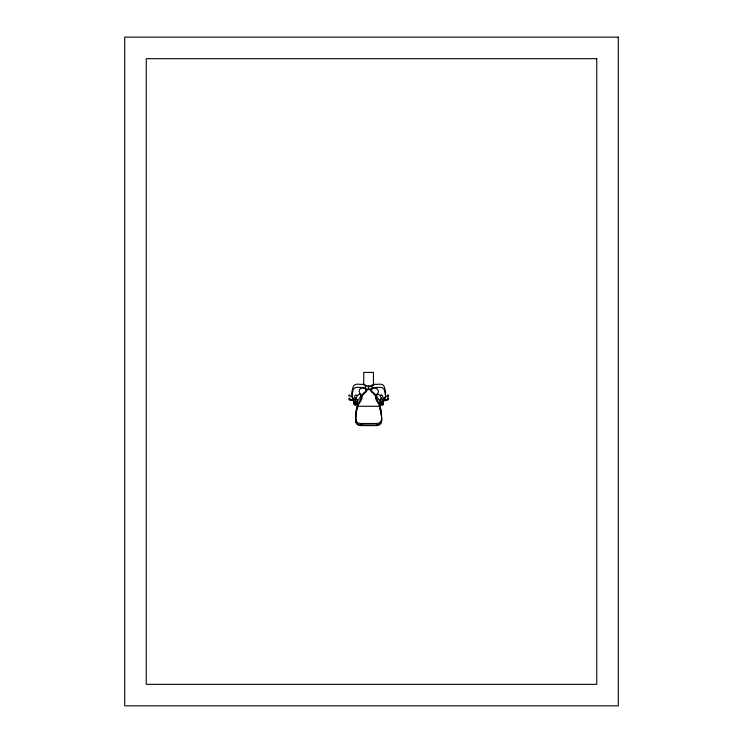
<?xml version="1.0" encoding="UTF-8"?>
<svg xmlns="http://www.w3.org/2000/svg" width="743" height="743" viewBox="0 0 743 743"><rect width="100%" height="100%" fill="white"/><g stroke="black" fill="none" stroke-linecap="round" stroke-linejoin="round"><path stroke-width="1.11" d="M357.411 407.786L357.467 401.071A8.684 4.049 -0.1 0 0 357.104 399.483A18.092 8.442 -0.1 0 0 356.036 398.452L355.943 398.369A7.69 3.585 -0.1 0 1 355.544 397.83M358.377 406.774L358.488 404.378A78.619 36.667 -0.1 0 0 360.559 401.424A59.013 27.528 -0.1 0 0 361.079 400.514A32.581 15.194 -0.1 0 0 361.934 398.239L362.51 395.276A3.13 1.458 -0.1 0 0 363.29 394.672A20.86 9.733 -0.1 0 1 366.178 391.905L367.358 389.62L370.116 389.573L371.37 391.905A20.86 9.733 -0.1 0 1 374.258 394.663A3.13 1.458 -0.1 0 0 375.048 395.267L375.206 395.332A1.3 0.604 -0.1 0 0 375.67 395.452L375.512 395.898A32.664 15.231 -0.1 0 0 376.283 400.133A59.013 27.528 -0.1 0 0 376.645 400.802A78.619 36.667 -0.1 0 0 379.079 404.359L379.181 406.755M353.157 400.44L353.352 400.644A1.189 0.548 0 0 0 353.557 401.044A1.142 0.529 -0.1 0 0 353.826 401.471A1.375 0.641 -0.1 0 0 354.132 401.87A1.198 0.557 -0.1 0 0 354.467 402.186A1.003 0.464 -0.1 0 0 354.848 402.483A1.068 0.502 -0.1 0 0 355.228 402.762A1.049 0.492 -0.1 0 0 355.544 403.022L355.767 403.189A2.916 1.365 -0.1 0 1 356.064 404.285L355.043 404.406L355.395 401.972M356.956 395.462L355.971 395.072A1.885 0.873 -0.1 0 0 354.745 395.843A13.662 6.371 -0.1 0 1 353.427 399.102L352.786 399.502A1.867 0.873 -0.1 0 1 350.724 399.558L349.99 399.186A2.136 0.994 -0.1 0 1 349.99 398.322L349.359 398.09A1.393 0.65 -0.1 0 0 348.978 398.387A4.95 2.303 -0.1 0 0 348.857 399.232L348.876 399.307A3.446 1.607 -0.1 0 0 350.334 400.319L350.612 400.384A2.926 1.365 -0.1 0 0 353.036 400.403L355.683 398.833A12.77 5.953 -0.1 0 0 356.686 397.152L356.714 397.041A38.45 17.934 -0.1 0 0 356.956 395.499L356.956 395.471M357.104 399.483L357.114 402.622A8.684 4.049 -0.1 0 1 357.476 404.211L357.411 404.443A2.275 1.059 -0.1 0 1 355.702 405.232A1.635 0.762 -0.1 0 1 354.151 404.591A1.356 0.632 -0.1 0 1 354.114 404.368L354.132 401.118M381.456 421.727L381.614 419.08A96.878 85.696 0 0 0 381.317 412.439L381.28 412.012A27.389 24.222 0 0 0 381.01 410.071L380.908 409.588A27.389 24.222 0 0 0 379.933 406.272L357.309 406.291A27.389 24.222 0 0 0 356.343 409.607L356.25 410.09A27.389 24.222 0 0 0 355.981 412.04L355.943 412.458A96.878 85.696 0 0 0 355.656 419.098L355.813 421.755A4.913 4.347 0 0 0 359.296 424.875L376.71 425.015A4.987 4.412 0 0 0 378.596 424.652L380.964 422.776L381.614 420.594A96.878 85.696 0 0 0 381.521 416.897M366.234 390.781C366.123 386.908 358.739 387.419 359.194 391.022A5.247 2.443 -0.1 0 1 359.213 391.273L359.203 391.357A5.526 2.573 -0.1 0 0 359.426 392.109A19.643 9.157 -0.1 0 1 359.649 392.685L360.188 394.143A6.956 3.241 -0.1 0 0 361.135 394.96L361.72 394.988A2.248 1.049 -0.1 0 0 362.38 394.505A21.668 10.105 -0.1 0 1 365.37 391.645L366.345 390.595A6.148 2.87 -0.1 0 0 365.426 388.394L365.417 385.264L363.643 384.456A4.161 1.941 -0.1 0 0 360.253 384.456A4.217 1.969 -0.1 0 0 354.17 385.301A10.337 4.82 -0.1 0 0 353.259 386.834A8.962 4.179 -0.1 0 0 352.739 388.58A1.226 0.567 -0.2 0 0 352.665 388.923L352.591 389.221A2.062 0.966 -0.1 0 0 352.516 389.694A3.371 1.57 -0.1 0 0 352.34 390.316A3.539 1.653 -0.1 0 0 352.154 390.939A3.724 1.737 -0.1 0 0 352.033 391.57A4.69 2.183 -0.1 0 0 351.95 392.378A3.195 1.486 -0.1 0 0 351.95 393.084A2.926 1.365 -0.1 0 0 352.117 393.725A2.935 1.365 -0.1 0 0 352.275 394.338A1.783 0.827 -0.1 0 0 352.433 394.858A1.458 0.678 -0.1 0 0 352.544 395.267M357.429 401.248L357.587 401.062A77.718 36.249 -0.1 0 0 359.64 398.137A57.982 27.045 -0.1 0 0 360.151 397.245A31.698 14.786 -0.1 0 0 360.977 395.035M380.397 395.471L379.552 395.443A2.693 1.254 -0.1 0 1 379.367 394.951A1.505 0.706 -0.1 0 0 378.401 394.394A2.155 1.003 -0.1 0 1 377.36 394.013M384.289 400.338L384.159 400.598A1.189 0.548 -0.1 0 1 383.917 401.016A1.142 0.529 -0.1 0 1 383.648 401.443A1.375 0.641 -0.1 0 1 383.332 401.842A1.198 0.557 -0.1 0 1 382.998 402.158A1.003 0.464 -0.1 0 1 382.617 402.455A1.068 0.502 -0.1 0 1 382.246 402.743A1.049 0.492 -0.1 0 1 381.93 402.994L381.707 403.17A2.916 1.365 -0.1 0 0 381.4 404.257C382.561 405.241 382.013 402.892 383.36 404.341A1.356 0.632 -0.1 0 1 383.323 404.564A1.635 0.762 -0.1 0 1 381.772 405.204A2.275 1.059 -0.1 0 1 380.063 404.424L379.998 402.102M377.184 394.264L377.128 394.347A23.6 11.006 -0.1 0 0 376.376 395.908A31.698 14.786 -0.1 0 0 377.128 400.003A57.982 27.045 -0.1 0 0 377.481 400.663A77.718 36.249 -0.1 0 0 379.877 404.173L380.035 404.359M357.439 404.378L357.587 404.192A77.718 36.249 -0.1 0 0 359.64 401.276A57.982 27.045 -0.1 0 0 360.151 400.384A31.698 14.786 -0.1 0 0 361.089 395.917A23.6 11.006 -0.1 0 0 360.104 394.022A2.155 1.003 -0.1 0 1 359.055 394.412A1.505 0.706 -0.1 0 0 358.107 394.932A2.693 1.254 -0.1 0 1 357.922 395.443L357.114 395.573M371.732 386.063L372.726 385.394M387.465 396.019L386.741 396.39A1.867 0.873 -0.1 0 1 385.338 396.483M378.596 424.652L379.171 424.392M354.504 403.932L355.442 404.118M373.097 385.236L373.998 385.032M370.116 386.444L367.358 386.481M355.321 404.536L355.238 401.87M355.656 419.098A4.913 4.347 0 0 0 360.578 423.51L376.71 423.501A4.987 4.412 0 0 0 381.614 419.08M355.943 413.972A96.878 85.696 0 0 0 355.656 420.612L355.693 421.188A4.913 4.347 0 0 0 360.578 425.59L376.71 425.572A4.987 4.412 0 0 0 381.614 421.151A96.878 85.696 0 0 0 381.521 417.455M381.243 395.016L380.509 395.48A38.45 17.934 -0.1 0 0 380.75 397.013L380.778 397.124A12.77 5.953 -0.1 0 0 381.781 398.805L382.004 399.028A12.77 5.953 -0.1 0 0 383.109 399.883L384.428 400.366A2.926 1.365 -0.1 0 0 386.852 400.356L387.131 400.282A3.446 1.607 -0.1 0 0 388.589 399.27L388.617 399.195A4.95 2.303 -0.1 0 0 388.487 398.35A1.393 0.65 -0.1 0 0 388.106 398.053L387.474 398.294A2.136 0.994 -0.1 0 1 387.474 399.149L386.75 399.52A1.867 0.873 -0.1 0 1 384.688 399.474C382.181 398.917 383.667 395.035 381.326 395.025M383.035 401.749A1.635 0.762 -0.1 0 0 383.314 401.434A1.356 0.632 -0.1 0 0 383.351 401.211L383.221 404.071M355.535 400.932L355.553 400.969A7.69 3.585 -0.1 0 0 355.953 401.508L356.036 401.582A18.092 8.442 -0.1 0 1 357.114 402.622M355.479 400.83L355.526 400.923A7.69 3.585 -0.1 0 1 355.33 399.827L355.33 399.762A8.284 3.864 -0.1 0 1 355.572 398.945M380.11 408.251L380.555 409.662M371.231 390.781C372.772 384.809 381.716 389.713 377.119 394.301A6.956 3.241 -0.1 0 1 376.32 394.942L375.837 394.997A2.248 1.049 -0.1 0 1 375.076 394.496A21.668 10.105 -0.1 0 0 372.094 391.635L371.11 390.595A6.148 2.87 -0.1 0 1 372.029 388.394L372.029 385.255L373.803 384.447A4.161 1.941 -0.1 0 1 377.203 384.447A4.217 1.969 -0.1 0 1 383.286 385.273A10.337 4.82 -0.1 0 1 384.196 386.806A8.962 4.179 -0.1 0 1 384.716 388.552A1.226 0.567 0.1 0 1 384.79 388.886L384.893 389.091A2.062 0.966 -0.1 0 1 384.93 389.666A3.371 1.57 -0.1 0 1 385.115 390.289A3.539 1.653 -0.1 0 1 385.301 390.911A3.724 1.737 -0.1 0 1 385.422 391.542A4.69 2.183 -0.1 0 1 385.506 392.35A3.195 1.486 -0.1 0 1 385.506 393.047A2.926 1.365 -0.1 0 1 385.338 393.697A2.935 1.365 -0.1 0 1 385.255 394.208M380.806 410.619L381.438 415.421M381.28 413.526L381.317 414.51A96.878 85.696 0 0 1 381.438 415.987M380.044 403.403L380.072 409.941M384.614 397.356L384.67 399.288A1.189 0.557 -0.1 0 0 384.763 398.833A1.839 0.854 -0.1 0 0 384.883 398.406A1.458 0.678 -0.1 0 0 385.032 397.96A1.783 0.827 -0.1 0 0 385.19 397.44A2.935 1.365 -0.1 0 0 385.338 396.827A2.926 1.365 -0.1 0 0 385.515 396.186A3.195 1.486 -0.1 0 0 385.506 395.48A4.69 2.183 -0.1 0 0 385.422 394.672A3.724 1.737 -0.1 0 0 385.301 394.041A3.539 1.653 -0.1 0 0 385.125 393.418A3.371 1.57 -0.1 0 0 384.939 392.796A2.062 0.966 -0.1 0 0 384.865 392.323L384.79 392.025A1.226 0.567 0.1 0 0 384.716 391.691A8.962 4.179 -0.1 0 0 384.196 389.936A10.337 4.82 -0.1 0 0 383.286 388.403A4.217 1.969 -0.1 0 0 377.203 387.577A4.161 1.941 -0.1 0 0 373.803 387.577L372.029 388.394A3.984 1.857 -0.1 0 1 365.426 388.394L363.652 387.586A4.161 1.941 -0.1 0 0 360.253 387.595A4.217 1.969 -0.1 0 0 354.17 388.431A10.337 4.82 -0.1 0 0 353.259 389.964A8.962 4.179 -0.1 0 0 352.739 391.719A1.226 0.567 -0.2 0 0 352.665 392.053L352.6 392.35A2.062 0.966 -0.1 0 0 352.526 392.824A3.371 1.57 -0.1 0 0 352.34 393.446A3.539 1.653 -0.1 0 0 352.154 394.078A3.724 1.737 -0.1 0 0 352.043 394.709A4.69 2.183 -0.1 0 0 351.95 395.517A3.195 1.486 -0.1 0 0 351.95 396.214A2.926 1.365 -0.1 0 0 352.117 396.855A2.935 1.365 -0.1 0 0 352.275 397.477A1.783 0.827 -0.1 0 0 352.433 397.988A1.458 0.678 -0.1 0 0 352.581 398.434A1.839 0.854 -0.1 0 0 352.702 398.861A1.189 0.557 -0.1 0 0 352.851 399.251L352.851 397.384M383.249 400.969L383.323 404.564M383.026 400.793L383.072 403.951M382.803 401.768L382.924 403.886M382.756 403.848L382.664 401.759L382.478 403.848M382.431 401.768L382.431 403.858M382.274 401.824L382.162 403.969M382.116 401.917L382.106 404.173M381.28 412.012L381.28 414.083A27.389 24.222 0 0 0 381.01 412.142L380.908 411.659A27.389 24.222 0 0 0 380.806 411.176M381.911 397.811A7.69 3.585 -0.1 0 1 381.512 398.35L381.428 398.424A18.092 8.442 -0.1 0 0 380.351 399.465L380.36 402.595A8.684 4.049 -0.1 0 0 379.998 404.183M376.71 423.501L376.71 425.572M373.469 385.023L373.46 372.392L363.726 372.401L363.736 385.032M368.723 386.081L368.732 389.211M361.915 423.51L361.915 425.024M360.578 423.51L360.578 425.59M357.309 406.291L357.318 407.805M356.064 402.195L356.064 404.285M355.981 412.04L355.981 414.111A27.389 24.222 0 0 1 356.25 412.17M354.68 401.787L354.68 403.876M354.151 401.081L354.151 404.591M356.25 411.603A27.389 24.222 0 0 0 355.981 413.554L355.943 414.538A96.878 85.696 0 0 0 355.656 421.179M356.454 410.647A27.389 24.222 0 0 1 356.984 408.743M380.11 408.808A27.389 24.222 0 0 1 380.416 409.755M356.566 410.721A27.389 24.222 0 0 1 356.984 409.3M381.893 398.917A8.284 3.864 -0.1 0 1 382.134 399.734L382.143 399.808A7.69 3.585 -0.1 0 1 381.986 400.802L381.921 400.941A7.69 3.585 -0.1 0 1 381.521 401.48L381.428 401.554A18.092 8.442 -0.1 0 0 380.36 402.595M377.36 398.87A78.619 36.667 -0.1 0 1 376.989 398.276M379.877 401.044A77.718 36.249 -0.1 0 1 377.472 397.533A57.982 27.045 -0.1 0 1 377.119 396.864A31.698 14.786 -0.1 0 1 376.367 394.273M371.296 385.951A6.148 2.87 -0.1 0 1 372.029 385.255A3.984 1.857 -0.1 0 1 365.417 385.264A6.148 2.87 -0.1 0 1 366.16 385.961M352.47 396.465A1.867 0.873 -0.1 0 1 350.715 396.418L349.99 396.047A2.136 0.994 -0.1 0 1 349.99 395.192L349.359 394.96A1.393 0.65 -0.1 0 0 348.959 395.285A4.95 2.303 -0.1 0 0 348.848 396.103M388.199 396.613A3.446 1.607 -0.1 0 0 388.589 396.13L388.608 396.065A4.95 2.303 -0.1 0 0 388.487 395.211A1.393 0.65 -0.1 0 0 388.097 394.923L387.465 395.155A2.136 0.994 -0.1 0 1 387.67 395.657M387.409 397.05A3.446 1.607 -0.1 0 1 387.131 397.152M379.961 400.783A8.684 4.049 -0.1 0 1 380.351 399.465M354.82 401.963A1.635 0.762 -0.1 0 1 354.253 401.629M618.287 37.15L124.713 37.15L124.713 705.85L618.287 705.85L618.287 37.15M596.759 58.678L146.241 58.678L146.241 684.322L596.759 684.322L596.759 58.678"/></g></svg>
